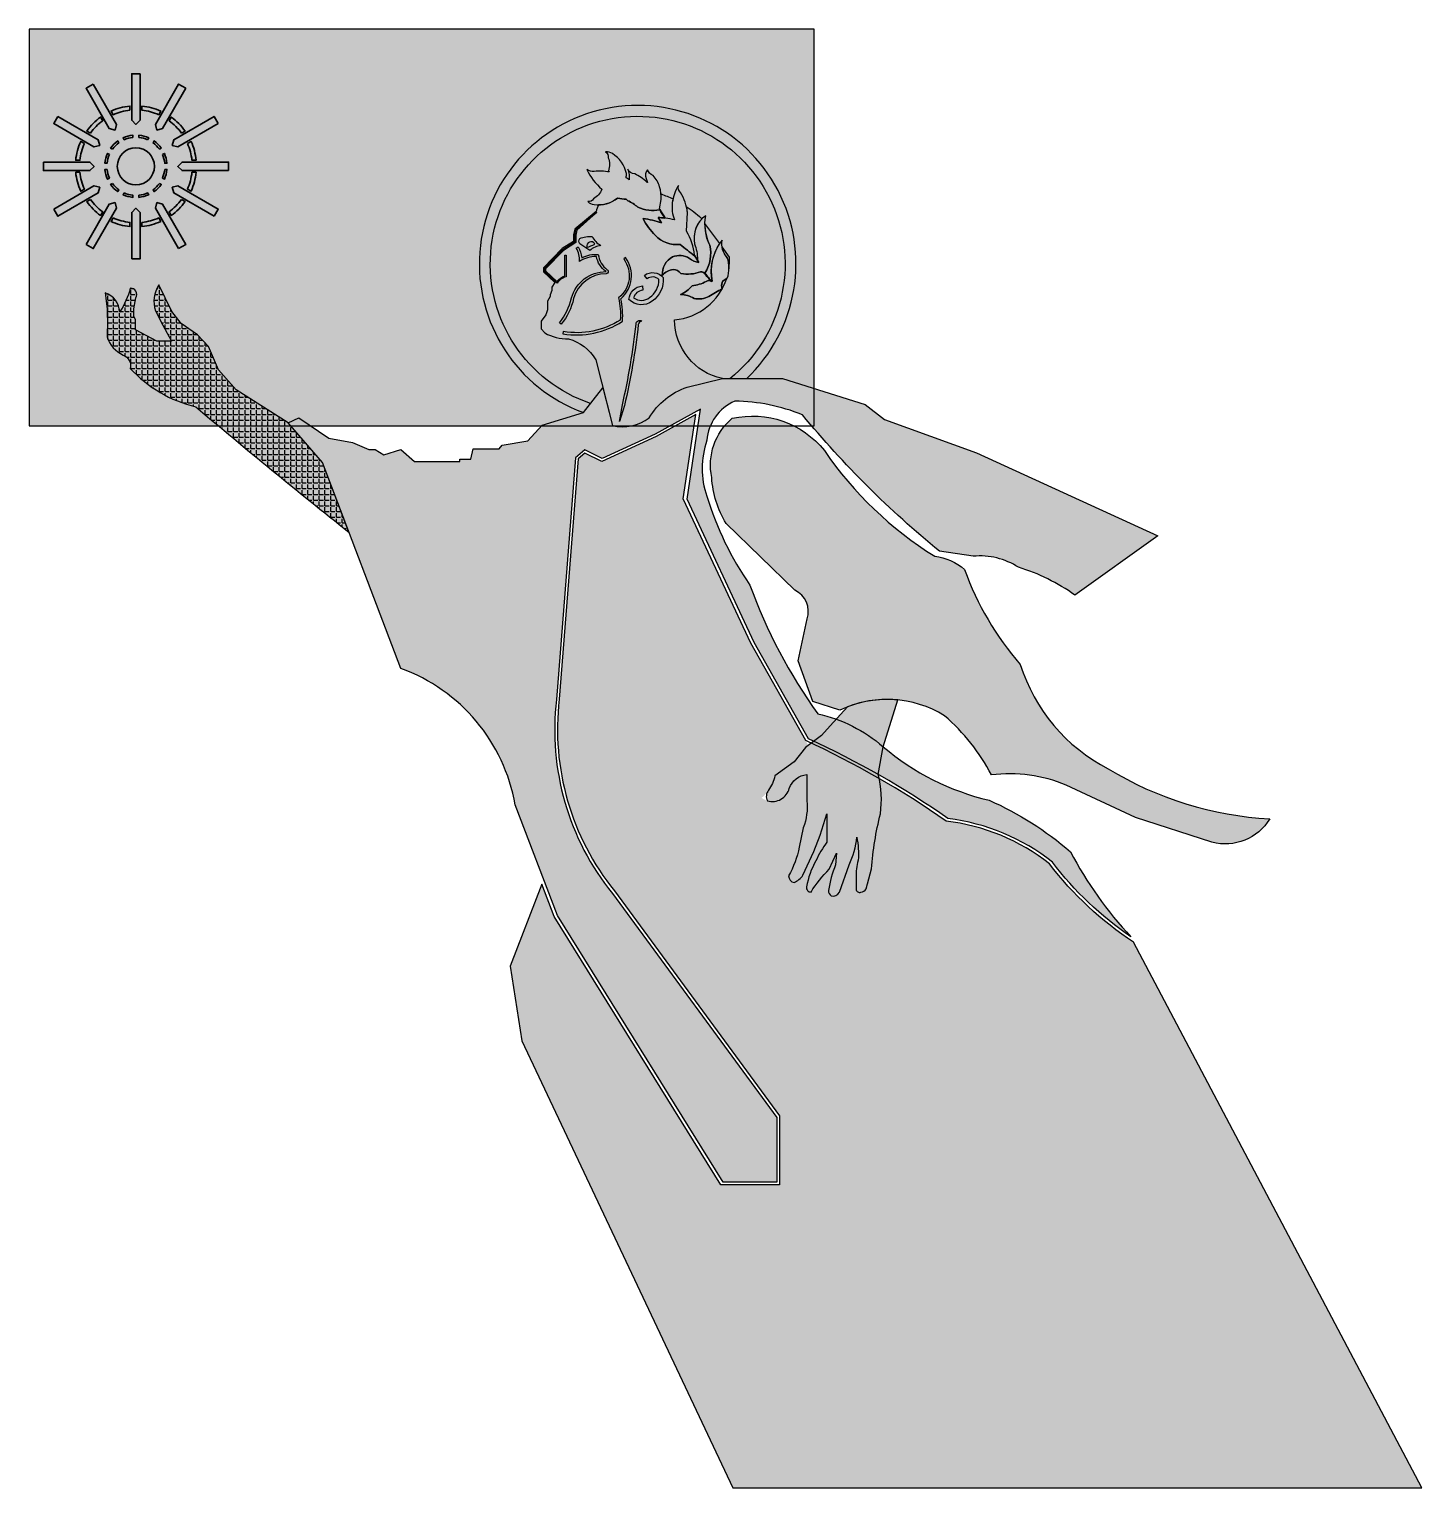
# Model space of a CAD drawing. Header units: millimetres. Extents: x 225 to 1928, y 57 to 1840.
import ezdxf

# ---------------------------------------------------------------- set-up
doc = ezdxf.new("R2010")
doc.units = ezdxf.units.MM

# ---------------------------------------------------------------- blocks, each defined once
blk = doc.blocks.new('*U7')
at = {"lineweight": 35}
blk.add_lwpolyline([(-31, 5.1), (-31, -5.1), (25.9, -5.1), (31, 0), (25.9, 5.1)], close=True, dxfattribs=at)
blk = doc.blocks.new('*U8')
at = {"color": 0, "linetype": 'ByBlock', "lineweight": -2, "transparency": 16777216}
for p, rotation in [((-2053.7, 883.4), 299.9999999999998), ((-2012.6, 894.4), 269.9999999999999), ((-1971.5, 883.4), 239.9999999999999), ((-2083.8, 853.3), 329.9999999999999), ((-1941.4, 853.3), 209.9999999999999), ((-1930.4, 812.2), 180), ((-2083.8, 771.1), 30), ((-1941.4, 771.1), 150), ((-2053.7, 741), 59.99999999999997), ((-1971.5, 741), 119.9999999999999), ((-2012.6, 730), 89.99999999999999)]:
    blk.add_blockref('*U7', p, dxfattribs=dict(at, rotation=rotation))
blk.add_blockref('*U7', (-2094.8, 812.2), dxfattribs=at)

msp = doc.modelspace()

# ---------------------------------------------------------------- hatches: boundary and pattern name
h = msp.add_hatch(color=7)
h.dxf.hatch_style = 1
h.paths.add_polyline_path([(1102.4, 1412.8), (1146.1, 1412.8), (1185, 1400.7), (1185, 1840), (225, 1840), (225, 1355), (456.6, 1355, -0.001235), (428.8, 1378.4, -0.149836), (348.6, 1425.2, 0.381924), (340, 1441.5, -0.203099), (320.2, 1463.7, 0.054468), (318, 1517.7, -0.317651), (335.6, 1494.1, 0.082357), (348.7, 1523.3, -0.605897), (355.5, 1511.7), (352.8, 1498.1), (352.8, 1489.2), (355.1, 1484.7), (355.1, 1472.2), (381.1, 1458.6), (399, 1458.6), (388.6, 1478.1), (379.4, 1495.5, -0.217743), (383.4, 1527.3), (399.5, 1494.9), (411, 1480.2), (430.9, 1466.3), (444.1, 1452.1), (456.7, 1423.4), (478.3, 1399.2), (541.9, 1358.8), (554.9, 1365), (569.5, 1355), (851.7, 1355), (852.5, 1355.9), (902.8, 1371.3, -3.512587)])
h.paths.add_polyline_path([(468.8, 1677.5), (468.8, 1667.2), (411.9, 1667.2), (406.7, 1672.3), (411.9, 1677.5)], flags=16)
h.paths.add_polyline_path([(456.2, 1724.5), (406.9, 1696.1), (399.9, 1697.9), (401.7, 1704.9), (451.1, 1733.4)], flags=16)
h.paths.add_polyline_path([(456.2, 1620.2), (451.1, 1611.3), (401.7, 1639.8), (399.9, 1646.7), (406.9, 1648.6)], flags=16)
h.paths.add_polyline_path([(429.2, 1679.7), (424.1, 1679.7, 0.077713), (418.5, 1700.3), (423, 1702.8, -0.081438)], flags=16)
h.paths.add_polyline_path([(429.2, 1665, -0.081438), (423, 1641.9), (418.5, 1644.4, 0.077713), (424.1, 1665)], flags=16)
h.paths.add_polyline_path([(415.7, 1715.5), (411.2, 1713, 0.077713), (396.2, 1728), (398.7, 1732.5, -0.081438)], flags=16)
h.paths.add_polyline_path([(416.6, 1767.9), (388.1, 1718.6), (381.1, 1716.7), (379.3, 1723.7), (407.7, 1773)], flags=16)
h.paths.add_polyline_path([(415.7, 1629.2, -0.081438), (398.7, 1612.2), (396.2, 1616.7, 0.077713), (411.2, 1631.7)], flags=16)
h.paths.add_polyline_path([(393.5, 1676.1), (390.8, 1676.1, 0.077713), (388, 1686.7), (390.3, 1688, -0.081438)], flags=16)
h.paths.add_polyline_path([(393.5, 1668.6, -0.081438), (390.3, 1656.6), (388, 1658, 0.077713), (390.8, 1668.6)], flags=16)
h.paths.add_polyline_path([(386, 1739.8), (383.4, 1735.4, 0.077713), (362.9, 1740.9), (362.9, 1746, -0.081438)], flags=16)
h.paths.add_polyline_path([(386.5, 1694.6), (384.2, 1693.3, 0.077713), (376.5, 1701), (377.8, 1703.3, -0.081438)], flags=16)
h.paths.add_polyline_path([(386.5, 1650.1, -0.081438), (377.8, 1641.4), (376.5, 1643.7, 0.077713), (384.2, 1651.4)], flags=16)
h.paths.add_polyline_path([(378.3, 1672.3, -1), (332.8, 1672.3, -1)], flags=16)
h.paths.add_polyline_path([(371.2, 1707.1), (369.9, 1704.8, 0.077713), (359.3, 1707.6), (359.3, 1710.3, -0.081438)], flags=16)
h.paths.add_polyline_path([(416.6, 1576.8), (407.7, 1571.7), (379.3, 1621), (381.1, 1628), (388.1, 1626.1)], flags=16)
h.paths.add_polyline_path([(360.7, 1728.7), (355.5, 1723.5), (350.4, 1728.7), (350.4, 1785.6), (360.7, 1785.6)], flags=16)
h.paths.add_polyline_path([(386, 1604.9, -0.081438), (362.9, 1598.7), (362.9, 1603.8, 0.077713), (383.4, 1609.3)], flags=16)
h.paths.add_polyline_path([(371.2, 1637.6, -0.081438), (359.3, 1634.4), (359.3, 1637, 0.077713), (369.9, 1639.9)], flags=16)
h.paths.add_polyline_path([(351.8, 1710.3), (351.8, 1707.6, 0.077713), (341.2, 1704.8), (339.8, 1707.1, -0.081438)], flags=16)
h.paths.add_polyline_path([(348.2, 1740.9, 0.077713), (327.6, 1735.4), (325.1, 1739.8, -0.081438), (348.2, 1746)], flags=16)
h.paths.add_polyline_path([(360.7, 1616), (360.7, 1559.1), (350.4, 1559.1), (350.4, 1616), (355.5, 1621.1)], flags=16)
h.paths.add_polyline_path([(351.8, 1637), (351.8, 1634.4, -0.081438), (339.8, 1637.6), (341.2, 1639.9, 0.077713)], flags=16)
h.paths.add_polyline_path([(334.6, 1701, 0.077713), (326.9, 1693.3), (324.6, 1694.6, -0.081438), (333.3, 1703.3)], flags=16)
h.paths.add_polyline_path([(331.8, 1723.7), (329.9, 1716.7), (322.9, 1718.6), (294.5, 1767.9), (303.3, 1773)], flags=16)
h.paths.add_polyline_path([(334.6, 1643.7), (333.3, 1641.4, -0.081438), (324.6, 1650.1), (326.9, 1651.4, 0.077713)], flags=16)
h.paths.add_polyline_path([(348.2, 1603.8), (348.2, 1598.7, -0.081438), (325.1, 1604.9), (327.6, 1609.3, 0.077713)], flags=16)
h.paths.add_polyline_path([(323.1, 1686.7, 0.077713), (320.2, 1676.1), (317.6, 1676.1, -0.081438), (320.8, 1688)], flags=16)
h.paths.add_polyline_path([(323.1, 1658), (320.8, 1656.6, -0.081438), (317.6, 1668.6), (320.2, 1668.6, 0.077713)], flags=16)
h.paths.add_polyline_path([(314.9, 1728, 0.077713), (299.9, 1713), (295.4, 1715.5, -0.081438), (312.3, 1732.5)], flags=16)
h.paths.add_polyline_path([(329.9, 1628), (331.8, 1621), (303.3, 1571.7), (294.5, 1576.8), (322.9, 1626.1)], flags=16)
h.paths.add_polyline_path([(311.2, 1697.9), (304.2, 1696.1), (254.9, 1724.5), (260, 1733.4), (309.3, 1704.9)], flags=16)
h.paths.add_polyline_path([(311.2, 1646.7), (309.3, 1639.8), (260, 1611.3), (254.9, 1620.2), (304.2, 1648.6)], flags=16)
h.paths.add_polyline_path([(304.3, 1672.3), (299.2, 1667.2), (242.3, 1667.2), (242.3, 1677.5), (299.2, 1677.5)], flags=16)
h.paths.add_polyline_path([(314.9, 1616.7), (312.3, 1612.2, -0.081438), (295.4, 1629.2), (299.9, 1631.7, 0.077713)], flags=16)
h.paths.add_polyline_path([(292.5, 1700.3, 0.077713), (287, 1679.7), (281.9, 1679.7, -0.081438), (288.1, 1702.8)], flags=16)
h.paths.add_polyline_path([(292.5, 1644.4), (288.1, 1641.9, -0.081438), (281.9, 1665), (287, 1665, 0.077713)], flags=16)
h.paths.add_polyline_path([(911.5, 1382.4), (926.6, 1401.4), (938.3, 1355.3, 0.006547), (939.7, 1355), (961.1, 1355, 0.112817), (983.3, 1364.9, -0.181441), (1029.5, 1402.3), (1072.7, 1412.8), (1082.1, 1412.8, 3.904368)])
h.paths.add_polyline_path([(877.6, 1570.6), (892.1, 1579.8), (892.1, 1588.3), (893.6, 1594.8), (919.1, 1616.1), (894.8, 1594.1), (893.4, 1588.1), (893.4, 1579.1), (878.4, 1569.6), (856.5, 1547.1), (856.5, 1544.7), (870.2, 1531.3, -0.154623), (880.2, 1538.3), (880.2, 1563.5), (881.5, 1563.5), (881.5, 1537.3, 0.185014), (870.6, 1529.4), (869.4, 1530.1), (855.2, 1544.1), (855.2, 1547.7)], flags=16)
h.paths.add_polyline_path([(898.2, 1584, -0.108667), (913.5, 1586.6, 0.167086), (924.1, 1575.7, 0.118008), (910.6, 1569.5), (898.2, 1577.7, -0.306462)], flags=16)
h.paths.add_polyline_path([(908, 1629.2, 0.28268), (915.2, 1632.6, 0.169968), (925.3, 1644.3, -0.101667), (906.9, 1668.4, 0.15191), (916, 1666, -0.073782), (934.3, 1665.4, -0.011436), (933.5, 1667, 0.174011), (933.2, 1682.8, 0.28268), (929.9, 1690.1, -0.154841), (938.2, 1687.9, -0.203263), (955.4, 1663.6, -0.067422), (955, 1658.4, -0.034496), (958.9, 1655.9, 0.108954), (956.9, 1668.8, 0.255837), (965.5, 1663, -0.070708), (980.5, 1653, -0.007603), (981.3, 1652.4, 0.026315), (979.5, 1657.6, -0.275307), (981.1, 1668.1, 0.210666), (987.9, 1661.1, -0.117938), (996, 1647.2, -0.046411), (997.7, 1638.5, -0.028196), (1012.4, 1632.4, -0.077626), (1018.9, 1648.8, 0.276405), (1021.7, 1640.3, -0.065779), (1028.6, 1623.2, -0.040851), (1046.8, 1609.1), (1047.6, 1607.9, -0.046894), (1052.4, 1611.9, 0.040137), (1051.4, 1602.6), (1069.4, 1577.9, -0.021206), (1072.5, 1582.1, 0.083128), (1072.3, 1573.9), (1081.4, 1561.4, -0.048892), (1080.7, 1547.1, -0.075726), (1078.7, 1535.5, 0.453025), (1072.5, 1522.5, 0.021363), (1056.3, 1513.2, -0.163526), (1038.1, 1510.7, 0.149394), (1021.7, 1515.5, 0.108679), (1035.6, 1526.2, 0.095179), (1052.8, 1531.6, -0.287534), (1059.5, 1531.6, -0.05399), (1050.9, 1541.5, 0.19005), (1046.1, 1543.3, -0.13934), (1022, 1541.4, 0.213599), (1012.5, 1546.3, 0.168595), (999.2, 1539.2, -0.281323), (1011.6, 1561.6, -0.228964), (1032.5, 1559.8, 0.13314), (1043.9, 1554.7, 0.016832), (1038.9, 1562.6, -0.014003), (1021.1, 1576.9, -0.241228), (990.8, 1587.9, -0.078534), (975.7, 1608.4, -0.043192), (998.4, 1603.4), (994.2, 1609.7, -0.022647), (1002.4, 1609.1, -0.012589), (996.1, 1619.2, -0.145618), (969.5, 1622.2, 0.080664), (957, 1630.3, -0.0387), (955.1, 1632.1, -0.05177), (944.6, 1633.4, -0.203596), (915.8, 1625.5, -0.154841)], flags=16)
h.paths.add_polyline_path([(894, 1572.3), (896.3, 1573.7, -0.119347), (900.7, 1560.6, -0.129585), (921, 1564.6, 0.218174), (932, 1545.9, -0.72852), (930.5, 1541, 0.331561), (890.7, 1510.7, -0.120302), (875.5, 1479.2), (873.4, 1480.9, 0.120618), (888.1, 1511.4, -0.332142), (930.4, 1543.7, -0.196822), (918.7, 1562, 0.144161), (898.1, 1556.1, 0.160181)], flags=16)
h.paths.add_polyline_path([(916.6, 1577.4, -0.089685), (907, 1573.5, -0.892417)], flags=16)
h.paths.add_polyline_path([(952.1, 1559.1), (954.3, 1560.7, -0.389564), (948.7, 1510.5, -0.071839), (950.5, 1482.8, -0.186005), (877.8, 1467.5), (878.2, 1470.2, 0.182602), (947.9, 1484.4, 0.072586), (945.8, 1511.5, 0.402654)], flags=16)
h.paths.add_polyline_path([(974.9, 1526.1), (975.3, 1520.8, 0.316307), (964.2, 1511.5, 0.328726), (983.7, 1511.8, 0.245514), (995.2, 1534, 0.362902), (980.6, 1534.7), (977.3, 1539, -0.40406), (1000.4, 1536.2, -0.262623), (986.8, 1507.4, -0.37192), (958.5, 1509.4, -0.372142)], flags=16)
h.paths.add_polyline_path([(974.2, 1483.2, 0.245285), (969.9, 1479, -0.030069), (953, 1380), (947, 1360.4), (950.4, 1380.5, 0.030172), (967.2, 1479.5, -0.605537)], flags=16)
at = {"lineweight": 35}
h = msp.add_hatch(color=1, dxfattribs=at)
h.dxf.hatch_style = 1
h.paths.add_polyline_path([(401.7, 1704.9), (399.9, 1697.9), (406.9, 1696.1), (456.2, 1724.5), (451.1, 1733.4)])
h.paths.add_polyline_path([(468.8, 1667.2), (468.8, 1677.5), (411.9, 1677.5), (406.7, 1672.3), (411.9, 1667.2)])
h.paths.add_polyline_path([(406.9, 1648.6), (399.9, 1646.7), (401.7, 1639.8), (451.1, 1611.3), (456.2, 1620.2)])
h.paths.add_polyline_path([(407.7, 1571.7), (416.6, 1576.8), (388.1, 1626.1), (381.1, 1628), (379.3, 1621)])
h.paths.add_polyline_path([(350.4, 1559.1), (360.7, 1559.1), (360.7, 1616), (355.5, 1621.1), (350.4, 1616)])
h.paths.add_polyline_path([(331.8, 1621), (329.9, 1628), (322.9, 1626.1), (294.5, 1576.8), (303.3, 1571.7)])
h.paths.add_polyline_path([(309.3, 1639.8), (311.2, 1646.7), (304.2, 1648.6), (254.9, 1620.2), (260, 1611.3)])
h.paths.add_polyline_path([(242.3, 1677.5), (242.3, 1667.2), (299.2, 1667.2), (304.3, 1672.3), (299.2, 1677.5)])
h.paths.add_polyline_path([(260, 1733.4), (254.9, 1724.5), (304.2, 1696.1), (311.2, 1697.9), (309.3, 1704.9)])
h.paths.add_polyline_path([(303.3, 1773), (294.5, 1767.9), (322.9, 1718.6), (329.9, 1716.7), (331.8, 1723.7)])
h.paths.add_polyline_path([(360.7, 1785.6), (350.4, 1785.6), (350.4, 1728.7), (355.5, 1723.5), (360.7, 1728.7)])
h.paths.add_polyline_path([(416.6, 1767.9), (407.7, 1773), (379.3, 1723.7), (381.1, 1716.7), (388.1, 1718.6)])
h = msp.add_hatch(color=3, dxfattribs=at)
h.dxf.hatch_style = 1
h.paths.add_polyline_path([(295.4, 1715.5), (299.9, 1713, -0.077713), (314.9, 1728), (312.3, 1732.5, 0.081438)])
h.paths.add_polyline_path([(281.9, 1679.7), (287, 1679.7, -0.077713), (292.5, 1700.3), (288.1, 1702.8, 0.081438)])
h.paths.add_polyline_path([(287, 1665), (281.9, 1665, 0.081438), (288.1, 1641.9), (292.5, 1644.4, -0.077713)])
h.paths.add_polyline_path([(348.2, 1740.9), (348.2, 1746, 0.081438), (325.1, 1739.8), (327.6, 1735.4, -0.077713)])
h.paths.add_polyline_path([(312.3, 1612.2), (314.9, 1616.7, -0.077713), (299.9, 1631.7), (295.4, 1629.2, 0.081438)])
h.paths.add_polyline_path([(348.2, 1598.7), (348.2, 1603.8, -0.077713), (327.6, 1609.3), (325.1, 1604.9, 0.081438)])
h.paths.add_polyline_path([(386, 1604.9), (383.4, 1609.3, -0.077713), (362.9, 1603.8), (362.9, 1598.7, 0.081438)])
h.paths.add_polyline_path([(396.2, 1616.7), (398.7, 1612.2, 0.081438), (415.7, 1629.2), (411.2, 1631.7, -0.077713)])
h.paths.add_polyline_path([(418.5, 1644.4), (423, 1641.9, 0.081438), (429.2, 1665), (424.1, 1665, -0.077713)])
h.paths.add_polyline_path([(423, 1702.8), (418.5, 1700.3, -0.077713), (424.1, 1679.7), (429.2, 1679.7, 0.081438)])
h.paths.add_polyline_path([(398.7, 1732.5), (396.2, 1728, -0.077713), (411.2, 1713), (415.7, 1715.5, 0.081438)])
h.paths.add_polyline_path([(362.9, 1746), (362.9, 1740.9, -0.077713), (383.4, 1735.4), (386, 1739.8, 0.081438)])
h = msp.add_hatch(color=5, dxfattribs=at)
h.dxf.hatch_style = 1
h.paths.add_polyline_path([(885.2, 1712.6), (859.4, 1712.6, 0.609226), (902.8, 1371.3), (911.5, 1382.4, -0.659341)])
h.paths.add_polyline_path([(859.4, 1712.6), (885.2, 1712.6, -0.247164), (1053.1, 1712.6), (1078.9, 1712.6, 0.310956)])
h.paths.add_polyline_path([(1078.9, 1712.6), (1053.1, 1712.6, -0.539623), (1082.1, 1412.8), (1102.4, 1412.8, 0.476646)])
h = msp.add_hatch(color=5, dxfattribs=at)
h.dxf.hatch_style = 1
h.paths.add_polyline_path([(351.8, 1707.6), (351.8, 1710.3, 0.081438), (339.8, 1707.1), (341.2, 1704.8, -0.077713)])
h.paths.add_polyline_path([(334.6, 1701), (333.3, 1703.3, 0.081438), (324.6, 1694.6), (326.9, 1693.3, -0.077713)])
h.paths.add_polyline_path([(323.1, 1686.7), (320.8, 1688, 0.081438), (317.6, 1676.1), (320.2, 1676.1, -0.077713)])
h.paths.add_polyline_path([(320.8, 1656.6), (323.1, 1658, -0.077713), (320.2, 1668.6), (317.6, 1668.6, 0.081438)])
h.paths.add_polyline_path([(326.9, 1651.4), (324.6, 1650.1, 0.081438), (333.3, 1641.4), (334.6, 1643.7, -0.077713)])
h.paths.add_polyline_path([(351.8, 1634.4), (351.8, 1637, -0.077713), (341.2, 1639.9), (339.8, 1637.6, 0.081438)])
h.paths.add_polyline_path([(359.3, 1637), (359.3, 1634.4, 0.081438), (371.2, 1637.6), (369.9, 1639.9, -0.077713)])
h = msp.add_hatch(color=1, dxfattribs=at)
h.dxf.hatch_style = 1
h.paths.add_polyline_path([(378.3, 1672.3, 1), (332.8, 1672.3, 1)])
h = msp.add_hatch(color=5, dxfattribs=at)
h.dxf.hatch_style = 1
h.paths.add_polyline_path([(386.5, 1650.1), (384.2, 1651.4, -0.077713), (376.5, 1643.7), (377.8, 1641.4, 0.081438)])
h.paths.add_polyline_path([(393.5, 1668.6), (390.8, 1668.6, -0.077713), (388, 1658), (390.3, 1656.6, 0.081438)])
h.paths.add_polyline_path([(390.3, 1688), (388, 1686.7, -0.077713), (390.8, 1676.1), (393.5, 1676.1, 0.081438)])
h.paths.add_polyline_path([(369.9, 1704.8), (371.2, 1707.1, 0.081438), (359.3, 1710.3), (359.3, 1707.6, -0.077713)])
h.paths.add_polyline_path([(384.2, 1693.3), (386.5, 1694.6, 0.081438), (377.8, 1703.3), (376.5, 1701, -0.077713)])
h = msp.add_hatch(color=1, dxfattribs=at)
h.dxf.hatch_style = 1
h.paths.add_polyline_path([(938.2, 1687.9, 0.154841), (929.9, 1690.1, -0.28268), (933.2, 1682.8, -0.174011), (933.5, 1667, 0.011436), (934.3, 1665.4, 0.073782), (916, 1666, -0.15191), (906.9, 1668.4, 0.101667), (925.3, 1644.3, -0.169968), (915.2, 1632.6, -0.28268), (908, 1629.2, 0.154841), (915.8, 1625.5, 0.203263), (944.6, 1633.4, 0.000568), (944.6, 1633.4, 0.051814), (955.1, 1632.1, 0.0387), (957, 1630.3, -0.080664), (969.5, 1622.2, 0.145618), (996.1, 1619.2, 0.012589), (1002.4, 1609.1, 0.022647), (994.2, 1609.7), (998.4, 1603.4, 0.043192), (975.7, 1608.4, 0.078534), (990.8, 1587.9, 0.241228), (1021.1, 1576.9, 0.014003), (1038.9, 1562.6, -0.016832), (1043.9, 1554.7, -0.13314), (1032.5, 1559.8, 0.228964), (1011.6, 1561.6, 0.281323), (999.2, 1539.2, -0.168595), (1012.5, 1546.3, -0.213599), (1022, 1541.4, 0.13934), (1046.1, 1543.3, -0.19005), (1050.9, 1541.5, 0.05399), (1059.5, 1531.6, 0.287534), (1052.8, 1531.6, -0.095179), (1035.6, 1526.2, -0.108679), (1021.7, 1515.5, -0.149394), (1038.1, 1510.7, 0.163526), (1056.3, 1513.2, -0.021363), (1072.5, 1522.5, -0.453025), (1078.7, 1535.5, 0.165209), (1078.7, 1560.6, -0.23784), (1072.5, 1582.1, 0.221272), (1060.3, 1531.6, -0.0475), (1051.3, 1541.8, 0.210093), (1057.2, 1576, -0.159768), (1052.4, 1611.9, 0.301317), (1038.7, 1577.6, -0.08063), (1042.4, 1558.3, 0.004288), (1038.8, 1563.7, 0.116407), (1028.8, 1592.9), (1030.1, 1615.8, 0.093164), (1021.7, 1640.3, -0.276405), (1018.9, 1648.8, 0.097931), (1011.5, 1627.9, 0.137213), (1014.3, 1606.8, 0.027782), (1003.1, 1609, -0.013147), (996.5, 1619.5, 0.00154), (995.8, 1620.2), (997.8, 1631.9, 0.080811), (996, 1647.2, 0.117938), (987.9, 1661.1, -0.210666), (981.1, 1668.1, 0.275011), (979.5, 1657.6, -0.02637), (981.3, 1652.4, 0.007603), (980.5, 1653, 0.070708), (965.5, 1663, -0.255837), (956.9, 1668.8, -0.108954), (958.9, 1655.9, 0.034496), (955, 1658.4, 0.067422), (955.4, 1663.6, 0.203263)])
h = msp.add_hatch(color=3, dxfattribs=at)
h.dxf.hatch_style = 1
h.paths.add_polyline_path([(975.7, 1608.4, -0.043192), (998.4, 1603.4), (994.2, 1609.7, -0.022647), (1002.4, 1609.1, -0.012589), (996.1, 1619.2, -0.145618), (969.5, 1622.2, 0.080664), (957, 1630.3, -0.0387), (955.1, 1632.1, -0.05177), (944.6, 1633.4, -0.165835), (921.4, 1625.2, 0.054551), (918.2, 1617.1), (892.4, 1595.6), (890.7, 1588.4), (890.7, 1580.6), (876.7, 1571.7), (853.9, 1548.2), (853.9, 1543.5), (867.8, 1530.2), (864.2, 1524.5), (864.2, 1520.6), (862.2, 1515.2), (862.2, 1513), (858.7, 1507.4), (858.7, 1496.8), (857, 1490.9), (851.3, 1483.2), (851.3, 1473.5), (855.6, 1468.6, 0.12921), (884.5, 1461.3, -0.197889), (917.8, 1435.9), (938.3, 1355.3, 0.220754), (983.3, 1364.9, -0.181441), (1029.5, 1402.3), (1072.7, 1412.8, -0.353891), (1014.3, 1484.7, 0.251343), (1072.5, 1522.5, 0.021363), (1056.3, 1513.2, -0.163526), (1038.1, 1510.7, 0.149394), (1021.7, 1515.5, 0.108679), (1035.6, 1526.2, 0.095179), (1052.8, 1531.6, -0.287534), (1059.5, 1531.6, -0.05399), (1050.9, 1541.5, 0.19005), (1046.1, 1543.3, -0.13934), (1022, 1541.4, 0.213599), (1012.5, 1546.3, 0.168595), (999.2, 1539.2, -0.281323), (1011.6, 1561.6, -0.228964), (1032.5, 1559.8, 0.13314), (1043.9, 1554.7, 0.016832), (1038.9, 1562.6, -0.014003), (1021.1, 1576.9, -0.241228), (990.8, 1587.9, -0.078534)])
h.paths.add_polyline_path([(954.3, 1560.7, -0.389564), (948.7, 1510.5, -0.071839), (950.5, 1482.8, -0.186005), (877.8, 1467.5), (878.2, 1470.2, 0.182602), (947.9, 1484.4, 0.072586), (945.8, 1511.5, 0.402654), (952.1, 1559.1)], flags=16)
h.paths.add_polyline_path([(924.1, 1575.7, 0.118008), (910.6, 1569.5), (898.2, 1577.7, -0.306462), (898.2, 1584, -0.108667), (913.5, 1586.6, 0.167086)], flags=16)
h.paths.add_polyline_path([(919.1, 1616.1), (894.8, 1594.1), (893.4, 1588.1), (893.4, 1579.1), (878.4, 1569.6), (856.5, 1547.1), (856.5, 1544.7), (870.2, 1531.3, -0.154623), (880.2, 1538.3), (880.2, 1563.5), (881.5, 1563.5), (881.5, 1537.3, 0.185014), (870.6, 1529.4), (869.4, 1530.1), (855.2, 1544.1), (855.2, 1547.7), (877.6, 1570.6), (892.1, 1579.8), (892.1, 1588.3), (893.6, 1594.8)], flags=16)
h.paths.add_polyline_path([(916.6, 1577.4, -0.089685), (907, 1573.5, -0.892417)], flags=16)
h.paths.add_polyline_path([(921, 1564.6, 0.218174), (932, 1545.9, -0.72852), (930.5, 1541, 0.331561), (890.7, 1510.7, -0.120302), (875.5, 1479.2), (873.4, 1480.9, 0.120618), (888.1, 1511.4, -0.332142), (930.4, 1543.7, -0.196822), (918.7, 1562, 0.144161), (898.1, 1556.1, 0.160181), (894, 1572.3), (896.3, 1573.7, -0.119347), (900.7, 1560.6, -0.129585)], flags=16)
h.paths.add_polyline_path([(1000.4, 1536.2, -0.262623), (986.8, 1507.4, -0.37192), (958.5, 1509.4, -0.372142), (974.9, 1526.1), (975.3, 1520.8, 0.316307), (964.2, 1511.5, 0.328726), (983.7, 1511.8, 0.245514), (995.2, 1534, 0.362902), (980.6, 1534.7), (977.3, 1539, -0.40406)], flags=16)
h.paths.add_polyline_path([(974.2, 1483.2, 0.245285), (969.9, 1479, -0.030069), (953, 1380), (947, 1360.4), (950.4, 1380.5, 0.030172), (967.2, 1479.5, -0.605537)], flags=16)
h.paths.add_polyline_path([(1078, 1535.3, 0.430605), (1072.5, 1522.5, 0.047622)])
h = msp.add_hatch(color=3)
h.dxf.hatch_style = 1
h.paths.add_polyline_path([(990.8, 1587.9, -0.078534), (975.7, 1608.4, -0.043192), (998.4, 1603.4), (994.2, 1609.7, -0.022647), (1002.4, 1609.1, -0.012589), (996.1, 1619.2, -0.145618), (969.5, 1622.2, 0.080664), (957, 1630.3, -0.0387), (955.1, 1632.1, -0.05177), (944.6, 1633.4, -0.165835), (921.4, 1625.2, 0.054551), (918.2, 1617.1), (892.4, 1595.6), (890.7, 1588.4), (890.7, 1580.6), (876.7, 1571.7), (853.9, 1548.2), (853.9, 1543.5), (867.8, 1530.2), (864.2, 1524.5), (864.2, 1520.6), (862.2, 1515.2), (862.2, 1513), (858.7, 1507.4), (858.7, 1496.8), (857, 1490.9), (851.3, 1483.2), (851.3, 1473.5), (855.6, 1468.6, 0.12921), (884.5, 1461.3, -0.197889), (917.8, 1435.9), (938.3, 1355.3, 0.006547), (939.7, 1355), (961.1, 1355, 0.112817), (983.3, 1364.9, -0.181441), (1029.5, 1402.3), (1072.7, 1412.8, -0.353891), (1014.3, 1484.7, 0.251343), (1072.5, 1522.5, 0.021363), (1056.3, 1513.2, -0.163526), (1038.1, 1510.7, 0.149394), (1021.7, 1515.5, 0.108679), (1035.6, 1526.2, 0.095179), (1052.8, 1531.6, -0.287534), (1059.5, 1531.6, -0.05399), (1050.9, 1541.5, 0.19005), (1046.1, 1543.3, -0.13934), (1022, 1541.4, 0.213599), (1012.5, 1546.3, 0.168595), (999.2, 1539.2, -0.281323), (1011.6, 1561.6, -0.228964), (1032.5, 1559.8, 0.13314), (1043.9, 1554.7, 0.016832), (1038.9, 1562.6, -0.014003), (1021.1, 1576.9, -0.241228)])
h.paths.add_polyline_path([(954.3, 1560.7, -0.389564), (948.7, 1510.5, -0.071839), (950.5, 1482.8, -0.186005), (877.8, 1467.5), (878.2, 1470.2, 0.182602), (947.9, 1484.4, 0.072586), (945.8, 1511.5, 0.402654), (952.1, 1559.1)], flags=16)
h.paths.add_polyline_path([(924.1, 1575.7, 0.118008), (910.6, 1569.5), (898.2, 1577.7, -0.306462), (898.2, 1584, -0.108667), (913.5, 1586.6, 0.167086)], flags=16)
h.paths.add_polyline_path([(1000.4, 1536.2, -0.262623), (986.8, 1507.4, -0.37192), (958.5, 1509.4, -0.372142), (974.9, 1526.1), (975.3, 1520.8, 0.316307), (964.2, 1511.5, 0.328726), (983.7, 1511.8, 0.245514), (995.2, 1534, 0.362902), (980.6, 1534.7), (977.3, 1539, -0.40406)], flags=16)
h.paths.add_polyline_path([(921, 1564.6, 0.218174), (932, 1545.9, -0.72852), (930.5, 1541, 0.331561), (890.7, 1510.7, -0.120302), (875.5, 1479.2), (873.4, 1480.9, 0.120618), (888.1, 1511.4, -0.332142), (930.4, 1543.7, -0.196822), (918.7, 1562, 0.144161), (898.1, 1556.1, 0.160181), (894, 1572.3), (896.3, 1573.7, -0.119347), (900.7, 1560.6, -0.129585)], flags=16)
h.paths.add_polyline_path([(916.6, 1577.4, -0.089685), (907, 1573.5, -0.892417)], flags=16)
h.paths.add_polyline_path([(919.1, 1616.1), (894.8, 1594.1), (893.4, 1588.1), (893.4, 1579.1), (878.4, 1569.6), (856.5, 1547.1), (856.5, 1544.7), (870.2, 1531.3, -0.154623), (880.2, 1538.3), (880.2, 1563.5), (881.5, 1563.5), (881.5, 1537.3, 0.185014), (870.6, 1529.4), (869.4, 1530.1), (855.2, 1544.1), (855.2, 1547.7), (877.6, 1570.6), (892.1, 1579.8), (892.1, 1588.3), (893.6, 1594.8)], flags=16)
h.paths.add_polyline_path([(974.2, 1483.2, 0.245285), (969.9, 1479, -0.030069), (953, 1380), (947, 1360.4), (950.4, 1380.5, 0.030172), (967.2, 1479.5, -0.605537)], flags=16)
h.paths.add_polyline_path([(1078, 1535.3, 0.430605), (1072.5, 1522.5, 0.047622)])
h = msp.add_hatch(color=3, dxfattribs=at)
h.dxf.hatch_style = 1
h.paths.add_polyline_path([(1011.5, 1627.9, -0.020152), (1012.4, 1632.4, 0.028196), (997.7, 1638.5, -0.034272), (997.8, 1631.9), (995.8, 1620.2, -0.00154), (996.5, 1619.5, 0.013147), (1003.1, 1609, -0.027782), (1014.3, 1606.8, -0.137213)])
h.paths.add_polyline_path([(1028.8, 1592.9, -0.116407), (1038.8, 1563.7, -0.004288), (1042.4, 1558.3, 0.08063), (1038.7, 1577.6, -0.250878), (1047.6, 1607.9), (1046.8, 1609.1, 0.040851), (1028.6, 1623.2, -0.027219), (1030.1, 1615.8)])
h.paths.add_polyline_path([(1051.4, 1602.6, 0.118869), (1057.2, 1576, -0.210093), (1051.3, 1541.8, 0.0475), (1060.3, 1531.6, -0.199132), (1069.4, 1577.9)])
h.paths.add_polyline_path([(1072.3, 1573.9, 0.151712), (1078.7, 1560.6, -0.088377), (1080.7, 1547.1, 0.048892), (1081.4, 1561.4)])
h = msp.add_hatch(color=5, dxfattribs=at)
h.dxf.hatch_style = 1
h.paths.add_polyline_path([(932, 1545.9, -0.218174), (921, 1564.6, 0.129585), (900.7, 1560.6, 0.119347), (896.3, 1573.7), (894, 1572.3, -0.160181), (898.1, 1556.1, -0.144161), (918.7, 1562, 0.196822), (930.4, 1543.7, 0.332142), (888.1, 1511.4, -0.120618), (873.4, 1480.9), (875.5, 1479.2, 0.120302), (890.7, 1510.7, -0.331561), (930.5, 1541, 0.72852)])
h.paths.add_polyline_path([(954.3, 1560.7), (952.1, 1559.1, -0.402654), (945.8, 1511.5, -0.072586), (947.9, 1484.4, -0.182602), (878.2, 1470.2), (877.8, 1467.5, 0.186005), (950.5, 1482.8, 0.071839), (948.7, 1510.5, 0.389564)])
h.paths.add_polyline_path([(977.3, 1539), (980.6, 1534.7, -0.362902), (995.2, 1534, -0.245514), (983.7, 1511.8, -0.328726), (964.2, 1511.5, -0.316307), (975.3, 1520.8), (974.9, 1526.1, 0.372142), (958.5, 1509.4, 0.37192), (986.8, 1507.4, 0.262623), (1000.4, 1536.2, 0.40406)])
h.paths.add_polyline_path([(969.9, 1479, -0.245285), (974.2, 1483.2, 0.605537), (967.2, 1479.5, -0.030172), (950.4, 1380.5), (947, 1360.4), (953, 1380, 0.030069)])
h.paths.add_polyline_path([(894.8, 1594.1), (919.1, 1616.1), (893.6, 1594.8), (892.1, 1588.3), (892.1, 1579.8), (877.6, 1570.6), (855.2, 1547.7), (855.2, 1544.1), (869.4, 1530.1), (870.6, 1529.4, -0.185014), (881.5, 1537.3), (881.5, 1563.5), (880.2, 1563.5), (880.2, 1538.3, 0.154623), (870.2, 1531.3), (856.5, 1544.7), (856.5, 1547.1), (878.4, 1569.6), (893.4, 1579.1), (893.4, 1588.1)])
h.paths.add_polyline_path([(913.5, 1586.6, 0.108667), (898.2, 1584, 0.306462), (898.2, 1577.7), (910.6, 1569.5, -0.118008), (924.1, 1575.7, -0.167086)])
h.paths.add_polyline_path([(916.6, 1577.4, -0.089685), (907, 1573.5, -0.892417)], flags=16)
h = msp.add_hatch(color=3, dxfattribs=at)
h.dxf.hatch_style = 1
h.paths.add_polyline_path([(616, 1225), (583.6, 1310.1), (541.9, 1358.8), (478.3, 1399.2), (456.7, 1423.4), (444.1, 1452.1), (430.9, 1466.3), (411, 1480.2), (399.5, 1494.9), (383.4, 1527.3, 0.217743), (379.4, 1495.5), (388.6, 1478.1), (399, 1458.6), (381.1, 1458.6), (355.1, 1472.2), (355.1, 1484.7), (352.8, 1489.2), (352.8, 1498.1), (355.5, 1511.7, 0.605897), (348.7, 1523.3, -0.082357), (335.6, 1494.1, 0.317651), (318, 1517.7, -0.054468), (320.2, 1463.7, 0.203099), (340, 1441.5, -0.381924), (348.6, 1425.2, 0.149836), (428.8, 1378.4, 0.008235)])
h = msp.add_hatch(color=3)
h.dxf.hatch_style = 1
h.paths.add_polyline_path([(444.1, 1452.1), (430.9, 1466.3), (411, 1480.2), (399.5, 1494.9), (383.4, 1527.3, 0.217743), (379.4, 1495.5), (388.6, 1478.1), (399, 1458.6), (381.1, 1458.6), (355.1, 1472.2), (355.1, 1484.7), (352.8, 1489.2), (352.8, 1498.1), (355.5, 1511.7, 0.605897), (348.7, 1523.3, -0.082357), (335.6, 1494.1, 0.317651), (318, 1517.7, -0.054468), (320.2, 1463.7, 0.203099), (340, 1441.5, -0.381924), (348.6, 1425.2, 0.149836), (428.8, 1378.4, 0.008235), (616, 1225), (583.6, 1310.1), (541.9, 1358.8), (478.3, 1399.2), (456.7, 1423.4)])
at = {"true_color": 0x00ff00}
h = msp.add_hatch(dxfattribs=at)
h.set_pattern_fill('ANGLE', color=3)
h.set_pattern_definition([(0, (0, 0), (0, 6.985), [5.08, -1.905]), (90, (0, 0), (-6.985, 4e-16), [5.08, -1.905])])
h.paths.add_polyline_path([(545.2, 1355), (456.6, 1355, 0.007), (616, 1225), (583.6, 1310.1)])
h.paths.add_polyline_path([(478.3, 1399.2), (456.7, 1423.4), (444.1, 1452.1), (430.9, 1466.3), (411, 1480.2), (399.5, 1494.9), (383.4, 1527.3, 0.217743), (379.4, 1495.5), (388.6, 1478.1), (399, 1458.6), (381.1, 1458.6), (355.1, 1472.2), (355.1, 1484.7), (352.8, 1489.2), (352.8, 1498.1), (355.5, 1511.7, 0.605897), (348.7, 1523.3, -0.082357), (335.6, 1494.1, 0.317651), (318, 1517.7, -0.054468), (320.2, 1463.7, 0.203099), (340, 1441.5, -0.381924), (348.6, 1425.2, 0.149836), (428.8, 1378.4, 0.001235), (456.6, 1355), (545.2, 1355), (541.9, 1358.8)])
at = {"lineweight": 35}
h = msp.add_hatch(color=1, dxfattribs=at)
h.dxf.hatch_style = 1
h.paths.add_polyline_path([(893.2, 1315.7), (904.7, 1325.8), (925.8, 1315.2), (990.7, 1344.8), (1046.1, 1375.5), (1029.5, 1265.5), (1111.6, 1090.2), (1178.1, 972.4, -0.001638), (1184.6, 969.4), (1194, 976.3), (1204.6, 988.1), (1212.1, 996.4, 0.032736), (1189.3, 1002.9, -0.068192), (1106.4, 1160.3, -0.077494), (1053.8, 1268.9, -0.172297), (1053.9, 1337.3, -0.281834), (1087.8, 1385.1, -0.095609), (1170.5, 1368.5, 0.048196), (1338.2, 1201.7), (1379.5, 1195.6, -0.169424), (1434.8, 1182.1, -0.080562), (1503.8, 1148.1), (1605.2, 1220.7), (1383.5, 1322.2), (1271, 1362.9), (1247.5, 1381.2), (1146.1, 1412.8), (1072.7, 1412.8), (1029.5, 1402.3, 0.181441), (983.3, 1364.9, -0.220754), (938.3, 1355.3), (926.6, 1401.4), (902.8, 1371.3), (852.5, 1355.9), (834.8, 1336.5), (803.4, 1331.3), (799.9, 1327), (767.9, 1327), (765, 1314.2), (751.7, 1314.2), (751.7, 1311.5), (696.3, 1311.5), (679.4, 1326.2), (658.7, 1319.7), (648.2, 1326.2), (640.2, 1326.2), (620.2, 1334.8), (591.5, 1340), (554.9, 1365), (541.9, 1358.8), (583.6, 1310.1), (679.4, 1058.5, -0.268673), (819.3, 891.6), (871.2, 756.3), (1073.7, 430.4), (1139.3, 430.4), (1139.3, 509.5), (938.3, 783.1, -0.202002), (869.9, 1020.3)])
h = msp.add_hatch(color=5, dxfattribs=at)
h.dxf.hatch_style = 1
h.paths.add_polyline_path([(1107.4, 1089.2), (1024.7, 1265.7), (1040.3, 1368.8), (991.9, 1342), (925.1, 1311.5), (904.7, 1321.8), (896.4, 1314.6), (873.3, 1020.7, 0.202143), (940.9, 786.3), (1142.7, 511.6), (1142.7, 427.1), (1070.8, 427.1), (867, 755.3), (851.9, 794.8), (813.4, 694.4), (827.3, 603), (1085.4, 56.6), (1928.1, 56.6), (1575.6, 723.7, -0.085226), (1472.8, 819.6, 0.138425), (1346.5, 871.7, 0.022276), (1264.5, 923.8, -0.126455), (1261.5, 860.7, 0.041067), (1251, 795.5, -0.497928), (1236.3, 785), (1236.3, 806.4, 0.108273), (1237.1, 852.2, -0.055114), (1258.6, 843.5, -0.023553), (1265.9, 880.7, 0.085575), (1264.5, 923.8, 0.021484), (1181.3, 967), (1174.4, 961.8), (1160.4, 944.3), (1137, 926.9, -0.113218), (1154.7, 912.2, -0.140345), (1163.4, 923.7), (1153.7, 924.9, -0.75797), (1120.8, 900.1, 0.156138), (1137, 926.9), (1160.4, 944.3), (1177.2, 965.4)])
h = msp.add_hatch(color=1, dxfattribs=at)
h.dxf.hatch_style = 1
h.paths.add_polyline_path([(1437, 1063.4, -0.093066), (1368.9, 1179.3, 0.150481), (1332.4, 1195.6, -0.103345), (1197.4, 1324.8, 0.287547), (1084.8, 1364.2, 0.275587), (1059.7, 1291.9, 0.120292), (1077.3, 1235.6), (1161.3, 1154.1, -0.370116), (1176.5, 1118.9), (1165.5, 1067.6), (1183.2, 1018.1), (1216.4, 1007.4, -0.255819), (1344.5, 1000.5, -0.093527), (1401.7, 928.2, -0.131988), (1493.3, 915.6), (1578.1, 876.2), (1671.4, 846, 0.333653), (1742, 874.5, -0.123832), (1544.5, 935.8, -0.200597)])
h.paths.add_polyline_path([(1398.9, 897.3, -0.11915), (1269.4, 962.6), (1263.4, 928.6, -0.023024), (1348.6, 874.8, -0.137927), (1476.3, 821.6, 0.081009), (1572.3, 730.4, -0.067469), (1498.3, 834.3, 0.073337)])
h = msp.add_hatch(color=3, dxfattribs=at)
h.dxf.hatch_style = 1
h.paths.add_polyline_path([(1269.4, 962.6), (1287.1, 1019.9, 0.11768), (1225.6, 1011.4), (1204.6, 988.1), (1194, 976.3), (1174.4, 961.8), (1160.4, 944.3), (1137, 926.9, -0.093517), (1129.2, 909.5, 0.308623), (1127.8, 896.5, 0.422987), (1154.5, 911.8, -0.281403), (1176, 928.8), (1176, 896.6, -0.120257), (1171.6, 863.7), (1166.6, 839.8, -0.080639), (1153.7, 804.8, 0.333212), (1160.4, 796.5, 0.130868), (1171.2, 805.6), (1184.5, 834.6), (1192.3, 854.5), (1200.6, 880.7), (1200.6, 846.2, 0.054487), (1187.1, 823.1, 0.087726), (1175.6, 791.3, 0.461674), (1181.1, 785, -0.061382), (1203.4, 812.8), (1212.2, 832.5), (1211.1, 818.3, 0.052532), (1202.4, 787, 0.276614), (1205.9, 780.3, 0.327419), (1215.9, 784.7), (1227.8, 818.1, 0.084783), (1237.1, 852.2, -0.066846), (1238.9, 823.8, 0.100955), (1236.3, 802.9), (1236.3, 788.5, 0.477723), (1242, 784.7, 0.180577), (1248.7, 789), (1255.2, 813.3, -0.042444), (1265.9, 880.7, 0.095412), (1263.4, 928.6)])

# ---------------------------------------------------------------- linework, layer by layer
msp.add_lwpolyline([(225, 1355), (1185, 1355), (1185, 1840), (225, 1840)], close=True)
at = {"color": 3, "lineweight": 35}
for points in [[(299.9, 1713), (295.4, 1715.5, -0.081438), (312.3, 1732.5), (314.9, 1728, 0.077713)], [(348.2, 1740.9), (348.2, 1746, 0.081438), (325.1, 1739.8), (327.6, 1735.4, -0.077713)], [(383.4, 1735.4), (386, 1739.8, 0.081438), (362.9, 1746), (362.9, 1740.9, -0.077713)], [(411.2, 1713), (415.7, 1715.5, 0.081438), (398.7, 1732.5), (396.2, 1728, -0.077713)], [(292.5, 1700.3), (288.1, 1702.8, 0.081438), (281.9, 1679.7), (287, 1679.7, -0.077713)], [(418.5, 1700.3), (423, 1702.8, -0.081438), (429.2, 1679.7), (424.1, 1679.7, 0.077713)], [(287, 1665), (281.9, 1665, 0.081438), (288.1, 1641.9), (292.5, 1644.4, -0.077713)], [(424.1, 1665), (429.2, 1665, -0.081438), (423, 1641.9), (418.5, 1644.4, 0.077713)], [(299.9, 1631.7), (295.4, 1629.2, 0.081438), (312.3, 1612.2), (314.9, 1616.7, -0.077713)], [(411.2, 1631.7), (415.7, 1629.2, -0.081438), (398.7, 1612.2), (396.2, 1616.7, 0.077713)], [(327.6, 1609.3), (325.1, 1604.9, 0.081438), (348.2, 1598.7), (348.2, 1603.8, -0.077713)], [(362.9, 1603.8), (362.9, 1598.7, 0.081438), (386, 1604.9), (383.4, 1609.3, -0.077713)]]:
    msp.add_lwpolyline(points, format="xyb", close=True, dxfattribs=at)
at = {"color": 5}
for points in [[(902.8, 1371.3), (911.5, 1382.4, -3.913857), (1081.8, 1412.5)], [(898.2, 1577.7, -0.306462), (898.2, 1584, -0.108667), (913.5, 1586.6, 0.167086), (924.1, 1575.7, 0.118008), (910.6, 1569.5), (898.2, 1577.7)]]:
    msp.add_lwpolyline(points, format="xyb", dxfattribs=at)
at = {"color": 5, "lineweight": 35}
for points in [[(326.9, 1693.3), (324.6, 1694.6, -0.081438), (333.3, 1703.3), (334.6, 1701, 0.077713)], [(351.8, 1707.6), (351.8, 1710.3, 0.081438), (339.8, 1707.1), (341.2, 1704.8, -0.077713)], [(369.9, 1704.8), (371.2, 1707.1, 0.081438), (359.3, 1710.3), (359.3, 1707.6, -0.077713)], [(384.2, 1693.3), (386.5, 1694.6, 0.081438), (377.8, 1703.3), (376.5, 1701, -0.077713)], [(323.1, 1686.7), (320.8, 1688, 0.081438), (317.6, 1676.1), (320.2, 1676.1, -0.077713)], [(388, 1686.7), (390.3, 1688, -0.081438), (393.5, 1676.1), (390.8, 1676.1, 0.077713)], [(320.2, 1668.6), (317.6, 1668.6, 0.081438), (320.8, 1656.6), (323.1, 1658, -0.077713)], [(390.8, 1668.6), (393.5, 1668.6, -0.081438), (390.3, 1656.6), (388, 1658, 0.077713)], [(326.9, 1651.4), (324.6, 1650.1, 0.081438), (333.3, 1641.4), (334.6, 1643.7, -0.077713)], [(384.2, 1651.4), (386.5, 1650.1, -0.081438), (377.8, 1641.4), (376.5, 1643.7, 0.077713)], [(341.2, 1639.9), (339.8, 1637.6, 0.081438), (351.8, 1634.4), (351.8, 1637, -0.077713)], [(359.3, 1637), (359.3, 1634.4, 0.081438), (371.2, 1637.6), (369.9, 1639.9, -0.077713)]]:
    msp.add_lwpolyline(points, format="xyb", close=True, dxfattribs=at)
at = {"color": 1}
for points in [[(1038.8, 1563.7, 0.116407), (1028.8, 1592.9), (1030.1, 1615.8, 0.093164), (1021.7, 1640.3, -0.276405), (1018.9, 1648.8, 0.097931), (1011.5, 1627.9, 0.137213), (1014.3, 1606.8, 0.027782), (1003.1, 1609, -0.013147), (996.5, 1619.5, 0.00154), (995.8, 1620.2), (997.8, 1631.9, 0.080811), (996, 1647.2, 0.117938), (987.9, 1661.1, -0.210666), (981.1, 1668.1, 0.275307), (979.5, 1657.6, -0.026315), (981.3, 1652.4, 0.007603), (980.5, 1653, 0.070708), (965.5, 1663, -0.255837), (956.9, 1668.8, -0.108954), (958.9, 1655.9, 0.034496), (955, 1658.4, 0.067422), (955.4, 1663.6, 0.203263), (938.2, 1687.9, 0.154841), (929.9, 1690.1, -0.28268), (933.2, 1682.8, -0.174011), (933.5, 1667, 0.011436), (934.3, 1665.4, 0.073782), (916, 1666, -0.15191), (906.9, 1668.4, 0.101667), (925.3, 1644.3, -0.169968), (915.2, 1632.6, -0.28268), (908, 1629.2, 0.154841), (915.8, 1625.5, 0.203263), (944.6, 1633.4, 0.000568), (944.6, 1633.4, 0.051814), (955.1, 1632.1, 0.0387), (957, 1630.3, -0.080664), (969.5, 1622.2, 0.145618), (996.1, 1619.2, 0.012589), (1002.4, 1609.1, 0.022647), (994.2, 1609.7), (998.4, 1603.4), (998.4, 1603.4, 0.043192), (975.7, 1608.4, 0.078534), (990.8, 1587.9, 0.241228), (1021.1, 1576.9, 0.014003), (1038.9, 1562.6, -0.016832), (1043.9, 1554.7, -0.13314), (1032.5, 1559.8, 0.228964), (1011.6, 1561.6, 0.281323), (999.2, 1539.2, -0.168595), (1012.5, 1546.3, -0.213599), (1022, 1541.4, 0.13934), (1046.1, 1543.3, -0.19005), (1050.9, 1541.5, 0.05399), (1059.5, 1531.6, 0.287534), (1052.8, 1531.6, -0.095179), (1035.6, 1526.2, -0.108679), (1021.7, 1515.5, -0.149394), (1038.1, 1510.7, 0.163526), (1056.3, 1513.2, -0.021363), (1072.5, 1522.5, -0.453025), (1078.7, 1535.5, 0.165209), (1078.7, 1560.6, -0.23784), (1072.5, 1582.1, 0.221272), (1060.3, 1531.6), (1060.3, 1531.6, -0.0475), (1051.3, 1541.8, 0.210093), (1057.2, 1576, -0.159768), (1052.4, 1611.9, 0.301317), (1038.7, 1577.6, -0.08063), (1042.4, 1558.3, 0.004288)], [(1072.7, 1412.8), (1146.1, 1412.8), (1247.5, 1381.2), (1271, 1362.9), (1383.5, 1322.2), (1605.2, 1220.7), (1503.8, 1148.1, 0.080562), (1434.8, 1182.1, 0.169424), (1379.5, 1195.6), (1338.2, 1201.7, -0.048196), (1170.5, 1368.5, 0.095609), (1087.8, 1385.1, 0.281834), (1053.9, 1337.3, 0.172297), (1053.8, 1268.9, 0.077494), (1106.4, 1160.3, 0.068192), (1189.3, 1002.9, -0.12587), (1269.4, 962.6, 0.11915), (1398.9, 897.3, -0.073337), (1498.3, 834.3, 0.067469), (1572.3, 730.4, -0.081009), (1476.3, 821.6, 0.137927), (1348.6, 874.8, 0.04495), (1178.1, 972.4), (1111.6, 1090.2), (1029.5, 1265.5), (1046.1, 1375.5), (990.7, 1344.8), (925.8, 1315.2), (904.7, 1325.8), (893.2, 1315.7), (869.9, 1020.3, 0.202002), (938.3, 783.1), (1139.3, 509.5), (1139.3, 430.4), (1073.7, 430.4), (871.2, 756.3), (819.3, 891.6, 0.268673), (679.4, 1058.5), (583.6, 1310.1), (541.9, 1358.8), (554.9, 1365), (591.5, 1340), (620.2, 1334.8), (640.2, 1326.2), (648.2, 1326.2), (658.7, 1319.7), (679.4, 1326.2), (696.3, 1311.5), (751.7, 1311.5), (751.7, 1314.2), (765, 1314.2), (767.9, 1327), (799.9, 1327), (803.4, 1331.3), (834.8, 1336.5), (852.5, 1355.9), (902.8, 1371.3), (926.6, 1401.4), (938.3, 1355.3, 0.220754), (983.3, 1364.9, -0.181441), (1029.5, 1402.3)], [(1161.3, 1154.1), (1077.3, 1235.6, -0.120292), (1059.7, 1291.9, -0.275587), (1084.8, 1364.2, -0.287547), (1197.4, 1324.8, 0.103345), (1332.4, 1195.6, -0.150481), (1368.9, 1179.3, 0.093066), (1437, 1063.4, 0.200597), (1544.5, 935.8, 0.123832), (1742, 874.5, -0.333653), (1671.4, 846), (1578.1, 876.2), (1493.3, 915.6, 0.131988), (1401.7, 928.2, 0.093527), (1344.5, 1000.5, 0.255819), (1216.4, 1007.4), (1183.2, 1018.1), (1165.5, 1067.6), (1176.5, 1118.9, 0.370116)]]:
    msp.add_lwpolyline(points, format="xyb", close=True, dxfattribs=at)
at = {"color": 3}
for points in [[(1078, 1535.3, 0.430605), (1072.5, 1522.5, 0.021363), (1056.3, 1513.2, -0.163526), (1038.1, 1510.7, 0.149394), (1021.7, 1515.5, 0.108679), (1035.6, 1526.2, 0.095179), (1052.8, 1531.6, -0.287534), (1059.5, 1531.6, -0.05399), (1050.9, 1541.5, 0.19005), (1046.1, 1543.3, -0.13934), (1022, 1541.4, 0.213599), (1012.5, 1546.3, 0.168595), (999.2, 1539.2, -0.281323), (1011.6, 1561.6, -0.228964), (1032.5, 1559.8, 0.13314), (1043.9, 1554.7, 0.016832), (1038.9, 1562.6, -0.014003), (1021.1, 1576.9, -0.241228), (990.8, 1587.9, -0.078534), (975.7, 1608.4, -0.043192), (998.4, 1603.4), (998.4, 1603.4), (994.2, 1609.7, -0.022647), (1002.4, 1609.1, -0.012589), (996.1, 1619.2, -0.145618), (969.5, 1622.2, 0.080664), (957, 1630.3, -0.0387), (955.1, 1632.1, -0.051814), (944.6, 1633.4, -0.000568), (944.6, 1633.4, -0.165506), (921.4, 1625.2, 0.054551), (918.2, 1617.1), (892.4, 1595.6), (890.7, 1588.4), (890.7, 1580.6), (876.7, 1571.7), (853.9, 1548.2), (853.9, 1543.5), (867.8, 1530.2), (864.2, 1524.5), (864.2, 1520.6), (862.2, 1515.2), (862.2, 1513), (858.7, 1507.4), (858.7, 1496.8), (857, 1490.9), (851.3, 1483.2), (851.3, 1473.5), (855.6, 1468.6, 0.12921), (884.5, 1461.3, -0.197889), (917.8, 1435.9), (938.3, 1355.3, 0.220754), (983.3, 1364.9, -0.181441), (1029.5, 1402.3), (1072.7, 1412.8, -0.353891), (1014.3, 1484.7, 0.302587)], [(997.7, 1638.5, -0.028196), (1012.4, 1632.4, 0.020152), (1011.5, 1627.9, 0.137213), (1014.3, 1606.8, 0.027782), (1003.1, 1609, -0.013147), (996.5, 1619.5, 0.00154), (995.8, 1620.2), (997.8, 1631.9, 0.034272)], [(1028.6, 1623.2, -0.040851), (1046.8, 1609.1), (1047.6, 1607.9, 0.250878), (1038.7, 1577.6, -0.08063), (1042.4, 1558.3, 0.004288), (1038.8, 1563.7, 0.116407), (1028.8, 1592.9), (1030.1, 1615.8, 0.027219)], [(1051.4, 1602.6, 0.118869), (1057.2, 1576, -0.210093), (1051.3, 1541.8, 0.0475), (1060.3, 1531.6), (1060.3, 1531.6, -0.199132), (1069.4, 1577.9)], [(1072.3, 1573.9, 0.151712), (1078.7, 1560.6, -0.088377), (1080.7, 1547.1, 0.048892), (1081.4, 1561.4)], [(399, 1458.6), (381.1, 1458.6), (355.1, 1472.2), (355.1, 1484.7), (352.8, 1489.2), (352.8, 1498.1), (355.5, 1511.7, 0.605897), (348.7, 1523.3, -0.082357), (335.6, 1494.1, 0.317651), (318, 1517.7, -0.054468), (320.2, 1463.7, 0.203099), (340, 1441.5, -0.381924), (348.6, 1425.2, 0.149836), (428.8, 1378.4, 0.008235), (616, 1225), (583.6, 1310.1), (541.9, 1358.8), (478.3, 1399.2), (456.7, 1423.4), (444.1, 1452.1), (430.9, 1466.3), (411, 1480.2), (399.5, 1494.9), (383.4, 1527.3, 0.217743), (379.4, 1495.5), (388.6, 1478.1)], [(1225.6, 1011.4), (1204.6, 988.1), (1194, 976.3), (1174.4, 961.8), (1160.4, 944.3), (1137, 926.9, -0.093517), (1129.2, 909.5, 0.308623), (1127.8, 896.5, 0.422987), (1154.5, 911.8, -0.281403), (1176, 928.8), (1176, 896.6, -0.120257), (1171.6, 863.7), (1166.6, 839.8, -0.080639), (1153.7, 804.8, 0.333212), (1160.4, 796.5, 0.130868), (1171.2, 805.6), (1184.5, 834.6), (1192.3, 854.5), (1200.6, 880.7), (1200.6, 846.2, 0.054487), (1187.1, 823.1, 0.087726), (1175.6, 791.3, 0.461674), (1181.1, 785, -0.061382), (1203.4, 812.8), (1212.2, 832.5), (1211.1, 818.3, 0.052532), (1202.4, 787, 0.276614), (1205.9, 780.3, 0.327419), (1215.9, 784.7), (1227.8, 818.1, 0.084783), (1237.1, 852.2, -0.066846), (1238.9, 823.8, 0.100955), (1236.3, 802.9), (1236.3, 788.5, 0.477723), (1242, 784.7, 0.180577), (1248.7, 789), (1255.2, 813.3, -0.042444), (1265.9, 880.7, 0.095412), (1263.4, 928.6), (1269.4, 962.6), (1287.1, 1019.9, 0.11768)]]:
    msp.add_lwpolyline(points, format="xyb", close=True, dxfattribs=at)
at = {"color": 5}
for points in [[(881.5, 1563.5), (881.5, 1537.3, 0.185014), (870.6, 1529.4), (869.4, 1530.1), (855.2, 1544.1), (855.2, 1547.7), (877.6, 1570.6), (892.1, 1579.8), (892.1, 1588.3), (893.6, 1594.8), (919.1, 1616.1), (894.8, 1594.1), (893.4, 1588.1), (893.4, 1579.1), (878.4, 1569.6), (856.5, 1547.1), (856.5, 1544.7), (870.2, 1531.3, -0.154623), (880.2, 1538.3), (880.2, 1563.5)], [(896.3, 1573.7, -0.119347), (900.7, 1560.6, -0.129585), (921, 1564.6, 0.218174), (932, 1545.9, -0.72852), (930.5, 1541, 0.331561), (890.7, 1510.7, -0.120302), (875.5, 1479.2), (873.4, 1480.9, 0.120618), (888.1, 1511.4, -0.332142), (930.4, 1543.7, -0.196822), (918.7, 1562, 0.144161), (898.1, 1556.1, 0.160181), (894, 1572.3)], [(945.8, 1511.5, -0.072586), (947.9, 1484.4, -0.182602), (878.2, 1470.2), (877.8, 1467.5, 0.186005), (950.5, 1482.8, 0.071839), (948.7, 1510.5, 0.389564), (954.3, 1560.7), (952.1, 1559.1, -0.402654)], [(975.3, 1520.8, 0.316307), (964.2, 1511.5, 0.328726), (983.7, 1511.8, 0.245514), (995.2, 1534, 0.362902), (980.6, 1534.7), (977.3, 1539, -0.40406), (1000.4, 1536.2, -0.262623), (986.8, 1507.4, -0.37192), (958.5, 1509.4, -0.372142), (974.9, 1526.1)], [(947, 1360.4), (950.4, 1380.5, 0.030172), (967.2, 1479.5, -0.605537), (974.2, 1483.2, 0.245285), (969.9, 1479, -0.030069), (953, 1380)], [(851.9, 794.8), (813.4, 694.4), (827.3, 603), (1085.4, 56.6), (1928.1, 56.6), (1575.6, 723.7, -0.085226), (1472.8, 819.6, 0.138425), (1346.5, 871.7, 0.045479), (1174.6, 970.1), (1107.4, 1089.2), (1024.7, 1265.7), (1040.3, 1368.8), (991.9, 1342), (925.1, 1311.5), (904.7, 1321.8), (896.4, 1314.6), (873.3, 1020.7, 0.202143), (940.9, 786.3), (1142.7, 511.6), (1142.7, 427.1), (1070.8, 427.1), (867, 755.3)]]:
    msp.add_lwpolyline(points, format="xyb", close=True, dxfattribs=at)
at = {"color": 7, "lineweight": 35}
msp.add_circle((355.5, 1672.3), 22.7, dxfattribs=at)
at = {"color": 5}
for centre, radius, start, end in [((969.1, 1553.2), 193.6, 313.4016, 249.9502), ((912, 1574.9), 5.23, 28.6508, 195.6358), ((900.9, 1602), 29.2, 281.8936, 302.393)]:
    msp.add_arc(centre, radius, start, end, dxfattribs=at)

# ---------------------------------------------------------------- block references
at = {"color": 5, "lineweight": 35}
msp.add_blockref('*U8', (2368.2, 860.1), dxfattribs=at)

doc.saveas('drawing.dxf')
